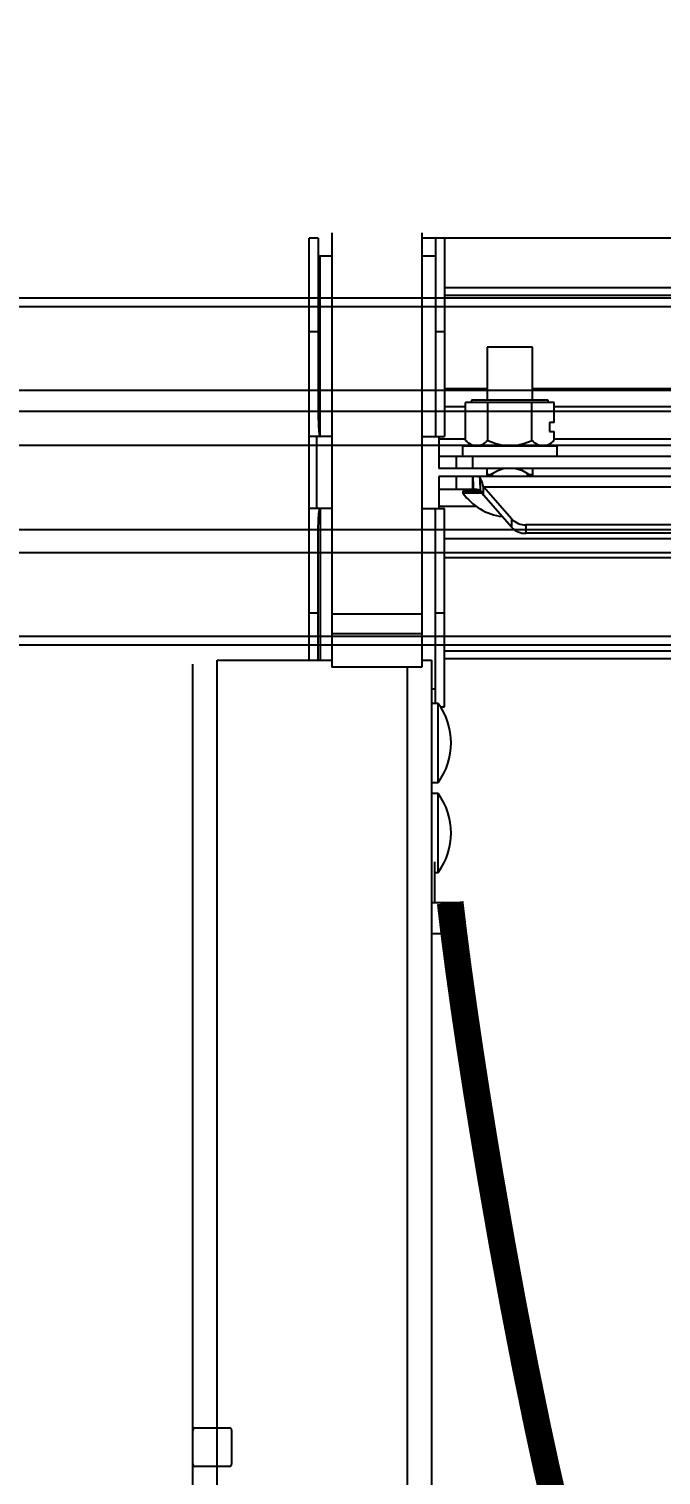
# Model space of a CAD drawing. Header units: feet. Extents: x -17 to 453, y -41 to 31.
# Drawn here: x 49.673 to 50.095, y 5.596 to 6.563 of the extents above; entities that cross this region are included whole.
import ezdxf
from ezdxf.enums import TextEntityAlignment as Align
from ezdxf.lldxf.tags import DXFTag

# ---------------------------------------------------------------- set-up
doc = ezdxf.new("R2018")
doc.units = ezdxf.units.FT
doc.header["$MEASUREMENT"] = 0
doc.layers.add('G-ANNO-TEXT', color=1, linetype='Continuous')
doc.layers.add('PV-CABL-G2', color=104, linetype='G2')
doc.styles.add('NEI-A', font='arial.ttf')
doc.styles.get("Standard").update_dxf_attribs({"font": 'arial.ttf'})
tags = doc.linetypes.add('G2', pattern='A,0.176989,-0.056821,["G2",NEI-A,S=0.1,R=0,X=0,Y=-0.05],-0.243179,0.176989', length=0.653978).pattern_tags.tags
tags[6] = DXFTag(74, 10)

# ---------------------------------------------------------------- blocks, each defined once
blk = doc.blocks.new('DETAIL_TITLE')
at = {"style": 'NEI-A', "flags": 8}
blk.add_attdef('#', text='', height=0.2, dxfattribs=at).set_placement((0.5922, -0.5109), align=Align.MIDDLE_CENTER)
at = {"lineweight": 30, "style": '', "flags": 104}
blk.add_attdef('DETAIL_TITLE', text='', height=0.2, dxfattribs=at).set_placement((0.909896588761212, -0.5251383791434918), align=Align.BOTTOM_LEFT)
at = {"style": 'NEI-A'}
for tag, p in [('SCALE:', (0.9386493124493107, -0.7379200523425924)), ('1"_=_', (1.547398728572484, -0.7379200523425924))]:
    blk.add_attdef(tag, text='', height=0.1, dxfattribs=at).set_placement(p, align=Align.BOTTOM_LEFT)

msp = doc.modelspace()

# ---------------------------------------------------------------- linework, layer by layer
for p, q in [((49.87535811737489, 6.426315611573708), (49.87535811737489, 6.136100432745936)), ((49.93556974147808, 6.426315611573708), (49.93556974147808, 6.136100432745936)), ((49.86632637634693, 6.422761987859934), (49.86030523291173, 6.422761987859934)), ((49.86030523291173, 6.140817987176222), (49.86030523291173, 6.422761987859934)), ((49.86632637634693, 6.422761987859934), (49.86632637634693, 6.304539039434411)), ((49.93556974147808, 6.423065826898643), (50.46644343944826, 6.423065826898643)), ((49.95062262594124, 6.422761987859934), (49.94460148250604, 6.422761987859934)), ((49.94460148250604, 6.422761987859934), (49.94460148250604, 6.290296508846021)), ((49.95062262594124, 6.422761987859934), (49.95062262594124, 6.290296508846021)), ((49.87535811737489, 6.410719588863847), (49.86753060043394, 6.410719588863847)), ((49.86753060043394, 6.290296508846021), (49.86753060043394, 6.410719588863847)), ((49.94460148250604, 6.410719588863847), (49.93556974147808, 6.410719588863847)), ((49.95062262594124, 6.389809293213057), (50.45139055498509, 6.389809293213057)), ((49.95062262594124, 6.384809261124213), (50.45139055498509, 6.384809261124213)), ((49.86632637634693, 6.360141876769998), (49.86030523291173, 6.360141876769998)), ((49.95062262594124, 6.360141876769998), (49.94460148250604, 6.360141876769998)), ((49.97924296531724, 6.350007750525501), (49.97924296531724, 6.314486203289796)), ((50.0093487744938, 6.350007750525501), (49.97924296531724, 6.350007750525501)), ((50.0093487744938, 6.314486203289796), (50.0093487744938, 6.350007750525501)), ((49.95062262594124, 6.322386737050618), (49.97924296531724, 6.322386737050618)), ((50.0093487744938, 6.322386737050618), (50.13854297663922, 6.322386737050618)), ((49.95062262594124, 6.310315628129608), (49.96476106508293, 6.310315628129608)), ((49.96476106508293, 6.287704141488922), (49.96476106508293, 6.312992996817094)), ((50.02383067472812, 6.312992996817094), (49.96476106508293, 6.312992996817094)), ((49.9687179746913, 6.314486203289796), (49.9687179746913, 6.312992996817094)), ((50.01987376511974, 6.314486203289796), (49.9687179746913, 6.314486203289796)), ((49.97952846030667, 6.287704141488922), (49.97952846030667, 6.312992996817094)), ((50.00906327950437, 6.287704141488922), (50.00906327950437, 6.312992996817094)), ((50.01987376511974, 6.312992996817094), (50.01987376511974, 6.314486203289796)), ((50.02383067472812, 6.299746313358623), (50.02383067472812, 6.312992996817094)), ((50.02383067472812, 6.310315628129608), (50.12406106490484, 6.310315628129608)), ((50.02383067472812, 6.299746313358623), (50.0208201001355, 6.299746313358623)), ((50.0208201001355, 6.299746313358623), (50.0208201001355, 6.29372511386058)), ((49.87535811737489, 6.290296508846021), (49.86030523291173, 6.290296508846021)), ((49.86512214650988, 6.290296508846021), (49.86512214650988, 6.24212713998805)), ((49.93556974147808, 6.290296508846021), (49.95062262594124, 6.290296508846021)), ((49.9468851491698, 6.290296508846021), (49.9468851491698, 6.268946955081447)), ((50.0208201001355, 6.29372511386058), (50.02383067472812, 6.29372511386058)), ((50.02383067472812, 6.287704141488922), (50.02383067472812, 6.29372511386058)), ((49.9468851491698, 6.288696370409305), (49.96476106508293, 6.288696370409305)), ((49.96267274435935, 6.284091286664275), (49.96267274435935, 6.276866026955217)), ((49.96267274435935, 6.284091286664275), (50.0259190127018, 6.284091286664275)), ((49.96476106508293, 6.287704141488922), (49.9687179746913, 6.284091286664275)), ((50.01987376511974, 6.284091286664275), (50.02383067472812, 6.287704141488922)), ((50.02383067472812, 6.288696370409305), (50.12406106490484, 6.288696370409305)), ((50.0259190127018, 6.276866026955217), (50.0259190127018, 6.284091286664275)), ((50.45512803175653, 6.276866026955217), (49.9468851491698, 6.276866026955217)), ((49.95840204383914, 6.276866026955217), (49.95840204383914, 6.268946955081447)), ((49.96948897963883, 6.268946955081447), (49.96948897963883, 6.276866026955217)), ((50.45512803175653, 6.268946955081447), (49.9468851491698, 6.268946955081447)), ((50.45512803175653, 6.263476468063748), (49.9468851491698, 6.263476468063748)), ((49.9468851491698, 6.263476468063748), (49.9468851491698, 6.24212713998805)), ((49.95840204383914, 6.263476468063748), (49.95840204383914, 6.254854310656265)), ((49.96948897963883, 6.254854310656265), (49.96948897963883, 6.263476468063748)), ((49.97912254808357, 6.263476468063748), (49.97912254808357, 6.268946955081447)), ((49.98249440312737, 6.265588204367488), (49.98249440312737, 6.263476468063748)), ((50.00609735393378, 6.263476468063748), (50.00609735393378, 6.265588204367488)), ((50.00946920322755, 6.268946955081447), (50.00946920322755, 6.263476468063748)), ((49.97002336489469, 6.254854310656265), (49.9468851491698, 6.254854310656265)), ((49.96298582226686, 6.25366924137346), (49.96298582226686, 6.252494121088771)), ((49.97509700030698, 6.25366924137346), (49.96298582226686, 6.25366924137346)), ((49.97575931234228, 6.252494121088771), (49.96298582226686, 6.252494121088771)), ((49.97677034675225, 6.256683909991022), (50.42524283992413, 6.256683909991022)), ((49.99554362463275, 6.235141970116798), (49.97677034675225, 6.256683909991022)), ((49.97677034675225, 6.251027139088345), (49.97677034675225, 6.256683909991022)), ((49.87535811737489, 6.24212713998805), (49.86030523291173, 6.24212713998805)), ((49.86753060043394, 6.24212713998805), (49.86753060043394, 6.140817987176222)), ((49.93556974147808, 6.24212713998805), (49.95062262594124, 6.24212713998805)), ((49.94460148250604, 6.111925546079872), (49.94460148250604, 6.24212713998805)), ((49.9468851491698, 6.243727278424766), (49.97170593439614, 6.243727278424766)), ((49.95062262594124, 6.109661547410939), (49.95062262594124, 6.24212713998805)), ((49.99554362463275, 6.229485199214119), (49.97677034675225, 6.251027139088345)), ((49.99554362463275, 6.229485199214119), (49.99554362463275, 6.235141970116798)), ((49.86632637634693, 6.140817987176222), (49.86632637634693, 6.227884497273974)), ((50.39696289687207, 6.231273428484315), (50.00505028980431, 6.231273428484315)), ((50.00505028980431, 6.231273428484315), (50.00505028980431, 6.225616656144132)), ((50.39696289687207, 6.225616656144132), (50.00505028980431, 6.225616656144132)), ((49.95062262594124, 6.22210790714127), (50.19498542977786, 6.22210790714127)), ((49.95062262594124, 6.209539440314989), (50.19498542977786, 6.209539440314989)), ((49.86632637634693, 6.172281658500882), (49.86030523291173, 6.172281658500882)), ((49.87535811737489, 6.171749372007801), (49.93556974147808, 6.171749372007801)), ((49.95062262594124, 6.172281658500882), (49.94460148250604, 6.172281658500882)), ((49.93556974147808, 6.158431024425202), (49.87535811737489, 6.158431024425202)), ((49.95062262594124, 6.147116916241393), (50.19498542977786, 6.147116916241393)), ((49.78265634006799, 4.474827479808122), (49.78265634006799, 6.138117106595484)), ((49.79891346011822, 6.140817987176222), (49.87535811737489, 6.140817987176222)), ((49.79891346011822, 4.828680546051869), (49.79891346011822, 6.140817987176222)), ((49.93556974147808, 6.136100432745936), (49.87535811737489, 6.136100432745936)), ((49.92581544529777, 6.136100432745936), (49.92581544529777, 4.840722858797429)), ((49.93556974147808, 6.140817987176222), (49.94207258259813, 6.140817987176222)), ((49.94207258259813, 6.140817987176222), (49.94207258259813, 4.840722858797429)), ((49.95062262594124, 6.141910932272742), (50.19498542977786, 6.141910932272742)), ((49.94207258259813, 6.121703946407028), (49.94460148250604, 6.121703946407028)), ((49.94636447774748, 6.111925546079872), (49.94207258259813, 6.111925546079872)), ((49.94636447774748, 6.059228296322249), (49.94636447774748, 6.111925546079872)), ((49.94793864183844, 6.109661547410939), (49.95062262594124, 6.109661547410939)), ((49.94207258259813, 6.059228296322249), (49.94636447774748, 6.059228296322249)), ((49.94636447774748, 6.051713891789012), (49.94207258259813, 6.051713891789012)), ((49.94636447774748, 5.999016755594583), (49.94636447774748, 6.051713891789012)), ((49.94397430318479, 6.006041714270758), (49.94397430318479, 5.978834638630389)), ((49.94397430318479, 5.999016755594583), (49.94636447774748, 5.999016755594583)), ((49.95445918156632, 5.978834638630389), (49.94207258259813, 5.978834638630389)), ((49.94994568581681, 5.978834638630389), (49.95445918156632, 5.942017585501517)), ((49.96059270943626, 5.978834638630389), (49.95452813598646, 5.978834638630389)), ((49.96059270943626, 5.958121817870259), (49.96059270943626, 5.978834638630389)), ((49.95248492428772, 5.958121817870259), (49.94207258259813, 5.958121817870259)), ((49.96059270943626, 5.958121817870259), (49.95697021611538, 5.958121817870259)), ((49.78410139287229, 5.627919894914049), (49.80696664293409, 5.627919894914049)), ((49.80841172448859, 5.62647472998405), (49.80841172448859, 5.60360947848474)), ((49.80696664293409, 5.602164427117932), (49.78410139287229, 5.602164427117932))]:
    msp.add_line(p, q)
at = {"color": 5}
for p, q in [((50.7277815640401, 6.382729400139683), (47.73632094656099, 6.382729400139683)), ((50.7277815640401, 6.376930655121994), (47.73632094656099, 6.376930655121994)), ((50.7277815640401, 6.321047034950679), (47.73632094656099, 6.321047034950679)), ((50.7277815640401, 6.307047983845735), (47.73632094656099, 6.307047983845735)), ((50.7277815640401, 6.228016635954059), (47.73632094656099, 6.228016635954059)), ((47.73632094656099, 6.212692125585951), (50.73003770600492, 6.212692125585951)), ((47.73632094656099, 6.156802627441317), (50.73003770600492, 6.156802627441317)), ((47.7500254248087, 6.151003658172266), (50.73003770600492, 6.151003658172266))]:
    msp.add_line(p, q, dxfattribs=at)
at = {"flags": 128}
for points in [[(49.86632637634693, 6.304539039434411), (49.86653501061807, 6.29748129980851), (49.86681138030193, 6.293828203363679), (49.86702677086425, 6.292006516077132), (49.86717634652557, 6.291139304418442), (49.86725219523768, 6.290816698702892), (49.86731012684065, 6.290622729896096), (49.8673575186294, 6.290497485508014), (49.86740445616539, 6.290403215121149), (49.86747100132082, 6.290320244990633), (49.86750132700558, 6.290302159692946), (49.86752715616295, 6.290296508846021)], [(49.97677034675225, 6.256683909991022), (49.97542920283101, 6.260950792487989), (49.9741983388317, 6.263099605017619)], [(49.97912254808357, 6.265588204367488), (49.97926975473046, 6.265080220397474), (49.97975102116268, 6.264787005985999), (49.98042046899145, 6.264770277696579), (49.98115799148498, 6.264947969591709), (49.98197800973114, 6.265297702535038), (49.98249440312737, 6.265588204367488)], [(49.98249440312737, 6.265588204367488), (49.98632744548107, 6.267675978837731), (49.98985525872509, 6.268946955081447)], [(49.99818716873916, 6.268946955081447), (50.00220333820859, 6.267700394923992), (50.00609735393378, 6.265588204367488)], [(50.00609735393378, 6.265588204367488), (50.0070827604376, 6.265080220397474), (50.008057759378, 6.264787005985999), (50.00875595738194, 6.264770277696579), (50.00919305779507, 6.264947969591709), (50.00942942448519, 6.265297702535038), (50.00946920322755, 6.265588204367488)], [(49.97677034675225, 6.251027139088345), (49.97528376719491, 6.253627418493645), (49.97458774845426, 6.254371872654405)], [(49.86632637634693, 6.227884497273974), (49.86653501061807, 6.234942349025561), (49.86681138030193, 6.238595444032883), (49.86702677086425, 6.240416905630557), (49.86717634652557, 6.24128411872675), (49.86725219523768, 6.241606723004791), (49.86731012684065, 6.241800805374782), (49.8673575186294, 6.24192604976286), (49.86740445616539, 6.242020320149726), (49.86747100132082, 6.242103290280241), (49.86750132700558, 6.242121375577929), (49.86752715616295, 6.242127027862367), (49.86753060043394, 6.24212713998805)]]:
    msp.add_lwpolyline(points, dxfattribs=at)
for centre, radius, start, end in [((49.86753061768404, 6.411923846013561), 0.001204232179556334, 180, 270), ((49.97332366075252, 6.295852198445337), 0.01181984917779461, 223.5789734439268, 264.275924059259), ((49.97156548979045, 6.294626739478941), 0.01055136693689793, 273.1471929090421, 318.9979961725329), ((49.99496674086796, 6.318820487697424), 0.03473568032483659, 243.611831946762, 268.8933496219338), ((49.99332377760783, 6.32005169382383), 0.03597354381276486, 271.5484675128949, 295.9463763407778), ((50.01762585792383, 6.295852168257651), 0.01181981776327221, 223.5789170930199, 264.2759804790956), ((50.01586768696178, 6.29462675816656), 0.01055138574848695, 273.1472360884723, 318.9979529019146), ((50.14190326261253, 6.269089606263082), 0.1724683751582775, 181.8650720671422, 184.734498503996), ((49.97083847836096, 6.250595380457755), 0.01294775459858242, 74.95996311642834, 95.81677243123342), ((50.23652621862468, 6.270431444501041), 0.2624303205974177, 181.6009510833762, 183.5084396333836), ((49.99429587278054, 6.274916315138649), 0.03851062400508937, 215.6076180731897, 262.4258395177594), ((49.97116523560181, 6.243824429579176), 0.01108882976946386, 72.0224211038793, 95.91048824080319), ((50.00465284163275, 6.243911972425057), 0.01264479159955728, 223.9130799699721, 271.8011949255323), ((50.00465284163275, 6.238255200084863), 0.01264479159955728, 223.9130799699721, 271.8011949255323), ((49.91088532983261, 6.085576926232344), 0.04419296578050248, 323.400557761515, 36.59943773305232), ((49.91088532983261, 6.025365316504255), 0.04419296578050231, 323.400557761515, 36.59943773305232), ((49.78410140437236, 5.626474767359275), 0.001445078615467231, 90, 180), ((49.80696664293409, 5.626474767359275), 0.001445078615468618, 0, 90), ((49.78410140437236, 5.603609527360041), 0.001445078615467231, 180, 270), ((49.80696664293409, 5.603609527360041), 0.001445078615468618, 270, 0)]:
    msp.add_arc(centre, radius, start, end)
at = {"layer": 'PV-CABL-G2', "const_width": 0.01784687225617675}
msp.add_lwpolyline([(49.95445918156632, 5.978834638630389), (49.9569737466369, 5.957677019597723), (49.96001082889101, 5.934280612924733), (49.96352909707689, 5.908938742273554), (49.96748732344328, 5.881944739931383), (49.97184418248845, 5.853592270249933), (49.97655844646118, 5.824176019649657), (49.98158882435992, 5.793990785239169), (49.98894602293534, 5.75177264657794), (49.99671563702351, 5.709425083253167), (50.00479008921897, 5.667713345864808), (50.01306179636624, 5.627402010821219), (50.01863267755812, 5.601683844939876), (50.02421130979723, 5.577156624877142)], dxfattribs=at)

# ---------------------------------------------------------------- block references
at = {"layer": 'G-ANNO-TEXT'}
ref = msp.add_blockref('DETAIL_TITLE', (9.901282352099509, 15.51620765287918), dxfattribs=at)
lines = msp.add_mtext('{\\LSTEEL SUPPORT POST GROUNDING (BELOW GRADE)}', dxfattribs={"layer": '0', "insert": (10.81117894086072, 15.29106927373569), "char_height": 7.505547066848568, "attachment_point": 1})
ref.add_attrib('DETAIL_TITLE', '', (10.81117894086072, 15.29106927373569)).embed_mtext(lines)
ref = msp.add_blockref('DETAIL_TITLE', (0.1559634606227167, 15.44212446861274), dxfattribs=at)
lines = msp.add_mtext('{\\LMECHANICAL COMPRESSION SPLIT BOLT "TEE" CONNECTION}', dxfattribs={"layer": '0', "insert": (1.065860049383931, 15.21698608946925), "char_height": 8.503692984807463, "attachment_point": 1})
ref.add_attrib('DETAIL_TITLE', '', (1.065860049383931, 15.21698608946925)).embed_mtext(lines)

doc.saveas('drawing.dxf')
